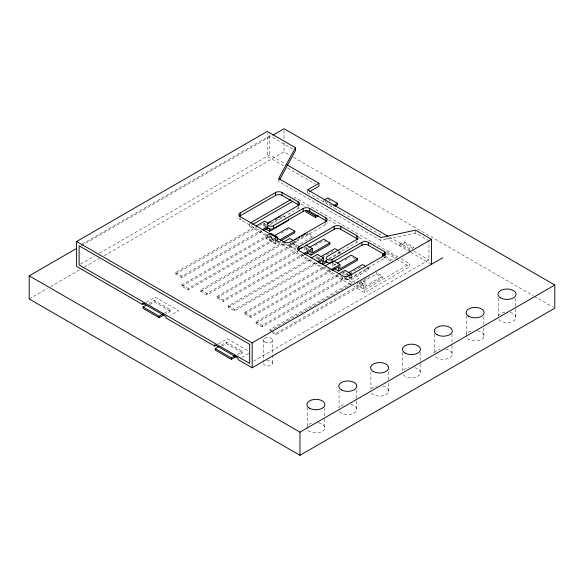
<?xml version="1.0" encoding="UTF-8"?>
<svg xmlns="http://www.w3.org/2000/svg" width="584" height="584" viewBox="0 0 584 584"><rect width="100%" height="100%" fill="white"/><g stroke="black" fill="none" stroke-linecap="round" stroke-linejoin="round"><path stroke-width="0.44" stroke-dasharray="2.92 2.19" d="M82.264 244.024L269.742 135.787L293.117 149.285M81.271 245.754L271.414 135.977M80.541 264.129L94.082 256.318M99.448 253.215L269.742 154.899L285.364 163.922M29.2 298.986L47.348 288.511M50.501 286.686L79.694 269.837M84.425 267.1L99.419 258.449M104.149 255.712L284.036 151.862L289.562 155.052M249.602 223.365L249.602 226.256L251.974 224.891M307.629 189.858L307.629 192.757L309.14 191.881M261.858 231.439L181.909 277.597L175.638 273.976L175.638 272.531L254.434 227.037M175.638 273.976L256.369 227.366M259.508 225.555L263.428 223.292L266.559 225.103M264.683 222.862L264.683 225.468L266.209 224.584M266.559 225.826L263.428 227.636L263.428 223.292M271.268 223.11L282.24 216.773L284.591 218.131M270.049 224.723L298.19 208.473A4.621 2.664 0 0 0 299.541 206.59M175.638 272.531L181.909 276.152L261.493 230.198M146.299 302.344L155.242 297.183L178.653 310.703L170.462 315.433M149.066 303.498L154.285 300.483L170.397 309.783L170.397 311.236L165.922 313.82M275.969 239.221L269.698 235.6L269.698 239.944L275.969 243.564L275.969 239.221L188.179 289.905L181.909 286.284L181.909 284.839L268.589 234.797M149.811 304.512L154.285 301.928L170.397 311.236M181.909 286.284L269.698 235.6M265.954 238.593L268.457 237.148L268.457 234.25L265.954 235.695L265.954 238.593L275.159 243.908L280.67 240.849M270.954 236.038L270.954 237.776L272.48 236.892M269.698 239.944L273.619 237.681M281.452 233.155L288.511 229.089M181.909 284.839L188.179 288.459L275.648 237.958M333.033 207.422L334.522 206.561M249.602 226.256L275.159 241.009L277.663 239.564L279.232 240.469M270.954 237.776L277.225 241.396L278.75 240.513M296.344 247.733L294.781 248.638L294.781 244.287L206.992 294.971L200.721 291.358L200.721 289.905L282.671 242.594M200.721 291.358L283.802 243.382M164.433 313.228L170.397 309.783M312.805 237.323L307.323 234.155L288.511 245.017L294.781 248.638M238.856 217.701A4.621 2.664 0 0 0 240.207 219.584L283.97 244.849A4.621 2.664 0 0 0 290.503 244.849L325.843 224.438A4.621 2.664 0 0 0 327.193 222.555M200.721 289.905L206.992 293.526L296.03 242.119L296.03 246.463L289.766 242.842M296.03 246.463L312.827 236.768M304.03 254.879L223.292 301.49L217.022 297.869L217.022 296.424L296.614 250.47M217.022 297.869L297.76 251.259M306.067 246.755L306.067 249.361L309.118 247.594M307.162 250.171L308.732 249.266M315.002 245.645L322.054 241.579M217.022 296.424L223.292 300.045L302.884 254.091M317.667 262.939L234.578 310.907L228.308 307.286L228.308 305.833L310.265 258.522M228.308 307.286L311.396 259.318M319.645 257.449L317.353 258.77L317.353 256.164M317.667 260.041L333.34 250.989M228.308 305.833L234.578 309.454L316.535 262.143M328.683 258.581L356.824 242.331A4.621 2.664 0 0 0 358.138 240.097M328.967 259.311L341.18 252.259L338.829 250.901M331.617 270.808L250.886 317.419L244.616 313.798L244.616 312.352L324.2 266.406M244.616 313.798L325.346 267.187M335.946 263.968L333.654 265.289L333.654 262.683M344.947 260.223L349.648 257.507M244.616 312.352L250.886 315.973L330.471 270.027M346.823 277.962L262.172 326.836L255.901 323.215L255.901 321.762L337.851 274.451M218.328 343.932L227.271 338.771L249.12 351.386M255.901 323.215L338.99 275.247M342.122 273.436L343.691 272.531L349.174 275.699M221.227 345.159L226.446 342.144L242.564 351.451L242.564 352.897L238.089 355.481M347.232 273.378L344.947 274.699L344.947 271.224M221.971 346.173L226.446 343.596L242.564 352.897M346.823 275.064L348.392 274.159M349.174 273.706L361.715 266.465M399.799 244.521L404.274 241.944L413.844 247.47L409.369 250.047L399.799 244.521L399.799 245.973L404.274 243.389L412.37 248.061M255.901 321.762L262.172 325.383L344.91 277.619M297.533 251.2A4.621 2.664 0 0 0 298.847 253.434L342.604 278.699A4.621 2.664 0 0 0 349.137 278.699L384.484 258.296A4.621 2.664 0 0 0 385.79 256.062M349.648 277.415L351.218 278.32L368.774 268.187L368.774 269.633L349.962 280.495L344.472 277.327M269.698 331.179L335.537 293.168M336.318 292.715L355.13 281.853M359.503 282.225L369.424 276.495M357.488 281.364L357.488 284.839L376.293 273.976L382.564 277.597L382.564 276.152L376.293 272.531L376.293 273.976M237.345 354.466L242.564 351.451M272.049 331.084L275.969 333.347L365.007 281.941L365.007 286.284L358.737 282.663M272.049 332.537L275.969 334.8L363.759 284.116L363.759 288.459L357.488 284.839M241.747 357.444L249.193 353.145M365.007 286.284L382.564 276.152M363.759 288.459L382.564 277.597M356.087 284.846L364.715 289.825L409.756 263.815L409.756 266.713L364.715 292.723L353.736 286.379M253.624 361.146L428.97 259.916L428.97 240.798M278.641 179.259L278.641 181.434L380.841 240.433L415.56 233.06L428.181 240.345M293.511 157.33L533.484 295.876M534.272 296.336L553.223 307.272M283.693 165.849L267.231 156.344L267.231 133.218M287.613 168.112L315.039 183.953M327.938 199.319L332.354 201.867M389.572 237.17L410.844 249.448M413.998 251.273L428.97 259.916M324.938 201.305L333.033 205.977M307.629 192.757L381.775 235.564M385.725 237.841L410.18 251.959M410.968 252.419L431.474 264.26M397.93 256.989L294.643 197.356L294.643 198.808M401.084 258.814L409.756 263.815M386.82 252.018L396.383 257.544L391.915 260.128L385.287 256.303M300.95 203.896L305.68 206.626M328.544 219.825L337.216 224.833M359.299 237.578L364.029 240.309M386.82 253.471L395.645 258.566M396.353 258.975L409.756 266.713M383.819 256.902L391.915 261.574M283.021 215.781L285.372 217.138M324.405 241.126L325.974 242.031M352.78 257.507L355.13 258.865M308.885 233.607L313.593 236.323M367.205 267.282L368.774 268.187M338.048 251.894L340.399 253.252M365.635 267.822L368.774 269.633M294.467 241.214L296.03 242.119M305.593 247.638L308.732 249.448M333.187 263.567L335.537 264.924M362.657 280.583L365.007 281.941M264.683 225.468L266.246 226.373M306.067 249.361L307.637 250.266M291.642 242.484L294.781 244.287M316.886 257.055L320.017 258.865M360.62 282.306L363.759 284.116M284.722 243.637L297.271 250.886M327.858 268.545L330.989 270.356M340.406 275.787L352.955 283.028M350.597 284.569L277.663 242.462L277.663 239.564M271.268 330.632L269.698 329.726L358.737 278.32L358.737 280.057M515.723 298.212L515.723 308.031M515.723 308.899L515.723 318.725M498.313 298.212L498.313 316.053M483.866 316.601L483.866 324.638M483.866 328.186L483.866 337.114M466.463 315.71L466.463 335.333M452.009 334.099L452.009 344.815M452.009 345.684L452.009 355.51M434.606 334.099L434.606 352.831M420.159 352.488L420.159 363.204M420.159 364.073L420.159 373.899M415.56 230.884L415.56 233.06M409.369 250.047L409.369 251.5M404.274 241.944L404.274 243.389M402.748 352.488L402.748 371.227A9.008 5.205 0 0 1 409.121 367.526M388.302 371.774L388.302 379.812M388.302 383.359L388.302 392.287M384.484 256.851L384.484 258.296M380.841 238.987L380.841 240.433M370.898 371.774L370.898 388.725M364.715 289.825L364.715 292.723M356.824 240.885L356.824 242.331M356.452 390.163L356.452 399.989M356.452 400.858L356.452 410.683M351.218 275.714L351.218 278.32M349.962 276.152L349.962 280.495M349.137 277.254L349.137 278.699M343.691 272.531L343.691 274.268M342.604 277.254L342.604 278.699M339.041 390.163L339.041 408.004A9.008 5.205 0 0 1 345.414 404.31M332.406 263.114L332.406 267.457M325.843 221.548L325.843 224.438M324.594 407.661L324.594 418.378M324.594 419.246L324.594 429.072M323.463 200.451L323.463 201.903M316.097 256.602L316.097 259.208M307.323 232.709L307.323 234.155M307.191 407.661L307.191 427.291M304.812 247.185L304.812 251.529M298.19 206.305L298.19 208.473M290.503 242.674L290.503 244.849M284.036 130.473L284.036 139.386M284.036 142.949L284.036 151.862M283.97 243.397L283.97 244.849M277.225 238.79L277.225 241.396M275.969 333.347L275.969 334.8M275.159 241.009L275.159 243.908M272.458 339.516L272.458 364.029M269.742 135.787L269.742 154.899M263.756 339.516L263.756 361.795M262.172 325.383L262.172 326.836M250.886 315.973L250.886 317.419M240.207 218.139L240.207 219.584M234.578 309.454L234.578 310.907M226.446 342.144L226.446 343.596M223.292 300.045L223.292 301.49M206.992 293.526L206.992 294.971M188.179 288.459L188.179 289.905M181.909 276.152L181.909 277.597M154.285 300.483L154.285 301.928M266.946 360.846A4.504 2.599 0 0 1 272.597 363.131A4.504 2.599 0 0 1 267.713 365.949A4.504 2.599 0 0 1 263.756 362.686M318.222 422.699A9.008 5.205 0 0 1 323.273 430.707A9.008 5.205 0 0 1 308.513 430.707A9.008 5.205 0 0 1 313.557 422.699M350.955 404.471A9.008 5.205 0 0 1 353.78 413.195A9.008 5.205 0 0 1 339.041 410.683M382.812 386.082A9.008 5.205 0 0 1 386.053 394.572A9.008 5.205 0 0 1 371.271 392.923M371.271 388.966A9.008 5.205 0 0 1 377.271 385.914M414.662 367.694A9.008 5.205 0 0 1 417.91 376.184A9.008 5.205 0 0 1 403.121 374.534M445.643 349.137A9.008 5.205 0 0 1 450.074 357.598A9.008 5.205 0 0 1 434.978 356.138M434.606 352.816A9.008 5.205 0 0 1 440.102 349.298M477.493 330.748A9.008 5.205 0 0 1 482.545 338.757A9.008 5.205 0 0 1 467.784 338.757A9.008 5.205 0 0 1 472.828 330.748M510.226 312.52A9.008 5.205 0 0 1 513.051 321.236A9.008 5.205 0 0 1 498.313 318.725M498.313 316.032A9.008 5.205 0 0 1 504.685 312.352M264.924 342.027A4.504 2.599 0 0 0 272.458 340.859A4.504 2.599 0 0 0 266.946 337.676A4.504 2.599 0 0 0 264.924 342.027"/><path stroke-width="0.88" d="M144.81 303.206L142.576 304.49L76.606 266.406L76.606 241.499L267.231 131.436L295.46 147.737L278.641 178.536L380.841 237.535L415.56 230.162L431.474 239.352L431.474 264.26M279.502 179.85L295.46 150.635L295.46 147.737M272.991 135.065L284.036 128.692L554.8 285.014L554.8 308.184L299.964 455.308L29.2 298.986L29.2 275.816L76.54 248.485M240.207 212.919L275.553 192.508A4.621 2.664 0 0 1 282.087 192.508L298.19 201.808A4.621 2.664 0 0 1 298.19 205.583L268.487 222.73A3.548 2.051 0 0 0 268.487 225.628A3.548 2.051 0 0 0 273.502 225.628L303.206 208.473A4.621 2.664 0 0 1 309.739 208.473L325.843 217.774A4.621 2.664 0 0 1 325.843 221.548L290.503 241.951A4.621 2.664 0 0 1 283.97 241.951L240.207 216.686A4.621 2.664 0 0 1 240.207 212.919L240.207 215.81A4.621 2.664 0 0 0 239.477 216.365M240.207 215.81L275.553 195.406A4.621 2.664 0 0 1 282.087 195.406L298.19 204.707A4.621 2.664 0 0 1 298.928 205.261M250.39 222.906L290.693 199.64M309.892 191.45L318.959 186.216L318.959 183.318L307.629 189.858L387.995 236.257M252.762 224.431L293.058 201.166M256.011 226.125L264.683 221.124L268.596 223.38M268.494 223.263L270.786 221.942M275.371 219.292L276.896 218.416M278.422 217.533L279.948 216.649M262.282 229.746L267.8 226.563M263.428 230.534L268.129 227.818M267.925 226.052A3.548 2.051 0 0 0 268.837 228.702A3.548 2.051 0 0 0 273.502 228.519L303.206 211.371A4.621 2.664 0 0 1 309.739 211.371L325.843 220.672A4.621 2.664 0 0 1 326.843 221.533M265.778 228.994L269.698 231.257L288.511 220.394L288.511 218.949M324.215 200.02L327.938 197.874L337.508 203.393L337.508 204.845L335.274 206.137M163.688 315.112L159.213 317.689L143.095 308.388L143.095 306.943L146.08 305.22M269.377 234.337L270.954 233.432L277.225 237.053L277.225 238.79M274.765 235.571L288.511 227.636L294.781 231.257L294.781 232.709L280.67 240.849M275.648 237.958L277.225 237.053M318.557 215.781L315.579 217.503L306.009 211.977L306.009 210.532L315.579 216.058L317.068 215.197M333.778 205.546L337.508 203.393M280.276 239.63L294.781 231.257M283.459 242.141L289.766 238.498L293.679 240.761M143.095 306.943L159.213 316.243L162.943 314.09M295.11 239.754L296.636 238.878M298.161 237.995L299.687 237.111M301.213 236.228L305.797 233.585M298.847 246.769L334.194 226.366A4.621 2.664 0 0 1 340.72 226.366L356.824 235.666A4.621 2.664 0 0 1 356.824 239.433L327.12 256.58A3.548 2.051 0 0 0 327.12 259.478A3.548 2.051 0 0 0 332.135 259.478L361.846 242.331A4.621 2.664 0 0 1 368.373 242.331L384.484 251.631A4.621 2.664 0 0 1 384.484 255.398L349.137 275.801A4.621 2.664 0 0 1 342.604 275.801L298.847 250.543A4.621 2.664 0 0 1 298.847 246.769L298.847 249.667A4.621 2.664 0 0 0 298.11 250.222M298.971 249.112L302.125 247.287M298.847 249.667L334.194 229.264A4.621 2.664 0 0 1 340.72 229.264L356.824 238.557A4.621 2.664 0 0 1 357.831 239.425M309.885 247.156L323.624 239.221L329.894 242.842L329.894 244.287L311.082 255.15L307.162 252.887M303.665 253.638L312.338 248.638L312.338 252.982L329.894 242.842M304.812 254.427L311.082 250.806L311.082 255.15M311.046 258.07L317.353 254.427L323.624 258.048L323.624 262.391L326.675 260.632M321.171 256.566L334.909 248.638L338.048 250.448M317.316 261.69L323.624 258.048M318.448 262.486L322.368 260.223L322.368 264.567L327.069 261.851M324.989 265.946L332.084 261.851M326.208 260.398A3.548 2.051 0 0 0 327.858 262.705A3.548 2.051 0 0 0 332.135 262.377L361.846 245.229A4.621 2.664 0 0 1 368.373 245.229L384.484 254.522A4.621 2.664 0 0 1 385.214 255.077M337.472 263.085L351.218 255.15L357.488 258.77L357.488 260.223L338.676 271.078L333.968 268.363M331.259 269.567L339.924 264.567L339.924 268.91L357.488 258.77M332.406 270.356L338.676 266.735L338.676 271.078M338.64 273.998L344.947 270.356L351.218 273.976L351.218 275.714M142.576 304.49L142.576 303.045L165.995 316.564L165.995 318.01L214.605 346.078L216.095 345.217M236.6 356.342L231.373 359.357L215.262 350.05L215.262 348.604L218.993 346.451M347.998 272.94L362.503 264.567L365.635 266.377M382.345 256.055L382.345 254.602L383.834 253.741M345.699 277.159L351.218 273.976M76.606 241.499L252.178 342.866L431.474 239.352M215.262 348.604L231.373 357.904L235.104 355.758M214.605 346.078L214.605 344.633L238.024 358.145L238.024 359.598L252.178 367.774L442.811 257.719M29.2 275.816L299.964 432.138L554.8 285.014M286.926 164.827L318.959 183.318M382.345 254.602L384.549 255.88M306.067 245.017L312.338 248.638M333.654 260.946L339.924 264.567M319.236 262.756L320.798 263.661M384.484 251.631L384.484 254.522M368.373 242.331L368.373 245.229M361.846 242.331L361.846 245.229M356.824 235.666L356.824 238.557M340.72 226.366L340.72 229.264M334.194 226.366L334.194 229.264M332.135 259.478L332.135 262.377M325.843 217.774L325.843 220.672M315.579 216.058L315.579 217.503M309.739 208.473L309.739 211.371M303.206 208.473L303.206 211.371M299.964 432.138L299.964 455.308M298.19 201.808L298.19 204.707M282.087 192.508L282.087 195.406M275.553 192.508L275.553 195.406M273.502 225.628L273.502 228.519M269.698 228.651L269.698 231.257M252.178 342.866L252.178 367.774M231.373 357.904L231.373 359.357M159.213 316.243L159.213 317.689M249.675 344.312L79.117 245.842L79.117 264.953L249.675 363.43L249.675 344.312M309.52 408.231A9.008 5.205 0 0 0 324.594 405.902A9.008 5.205 0 0 0 313.557 399.529A9.008 5.205 0 0 0 309.52 408.231M341.377 389.842A9.008 5.205 0 0 0 356.452 387.513A9.008 5.205 0 0 0 345.414 381.14A9.008 5.205 0 0 0 341.377 389.842M373.227 371.453A9.008 5.205 0 0 0 388.302 369.117A9.008 5.205 0 0 0 377.271 362.744A9.008 5.205 0 0 0 373.227 371.453M405.084 353.057A9.008 5.205 0 0 0 420.159 350.728A9.008 5.205 0 0 0 409.121 344.356A9.008 5.205 0 0 0 405.084 353.057M436.941 334.668A9.008 5.205 0 0 0 452.009 332.34A9.008 5.205 0 0 0 440.978 325.967A9.008 5.205 0 0 0 436.941 334.668M468.791 316.28A9.008 5.205 0 0 0 483.866 313.944A9.008 5.205 0 0 0 472.828 307.578A9.008 5.205 0 0 0 468.791 316.28M500.649 297.884A9.008 5.205 0 0 0 515.723 295.555A9.008 5.205 0 0 0 504.685 289.182A9.008 5.205 0 0 0 500.649 297.884"/></g></svg>
